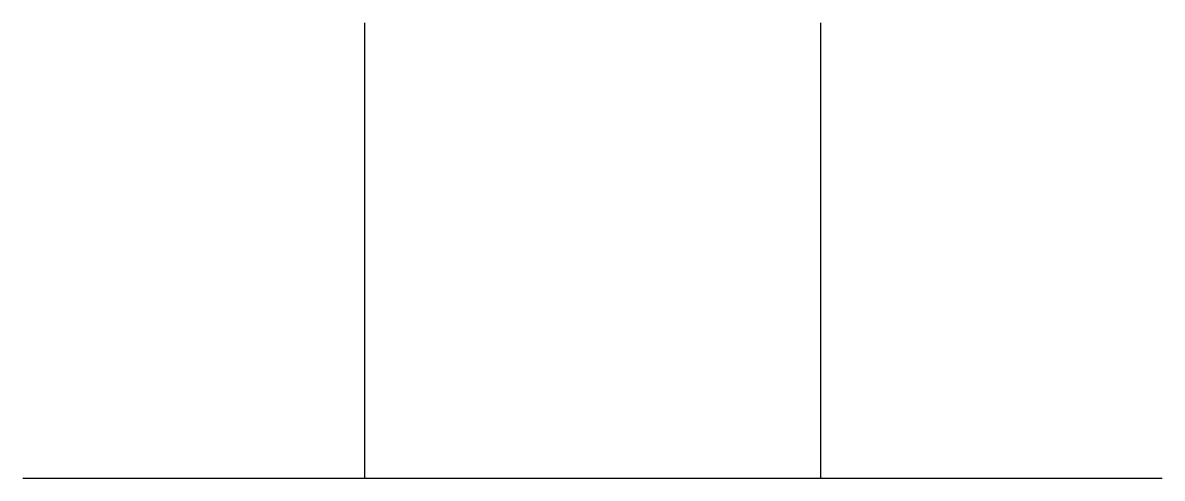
# Model space of a CAD drawing. Header units: metres. Extents: x 0 to 10, y -2 to 2.
import ezdxf

# ---------------------------------------------------------------- set-up
doc = ezdxf.new("R2010")
doc.units = ezdxf.units.M

# ---------------------------------------------------------------- blocks, each defined once
blk = doc.blocks.new('Guide')
for p, q in [((3, 2), (3, -2)), ((7, 2), (7, -2)), ((0, -2), (10, -2))]:
    blk.add_line(p, q)

msp = doc.modelspace()

# ---------------------------------------------------------------- block references
msp.add_blockref('Guide', (0, 0))

doc.saveas('drawing.dxf')
